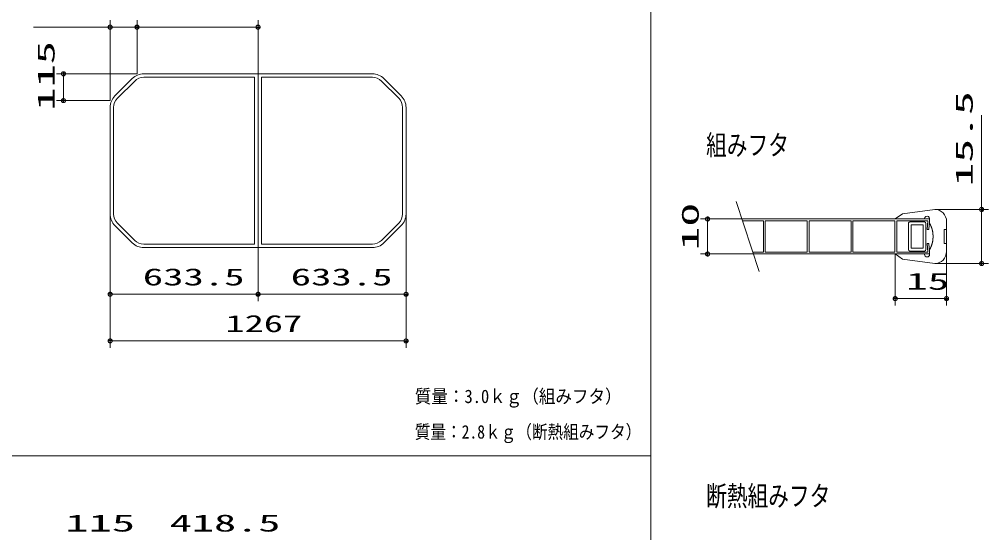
# Model space of a CAD drawing. Units: millimetres on the paper. Extents: x -305 to 305, y -152 to 152.
# Drawn here: x -125.3 to 13.1, y -58.1 to 15.2 of the extents above; entities that cross this region are included whole.
import ezdxf
from ezdxf.enums import TextEntityAlignment as Align

# ---------------------------------------------------------------- set-up
doc = ezdxf.new("R2010")
doc.units = ezdxf.units.MM
for name, color, linetype, lineweight in [('0-0_PV', 7, 'Continuous', 9), ('0-1_S1', 7, 'Continuous', 9), ('0-2_0', 7, 'Continuous', 9), ('0-5_S4', 7, 'Continuous', 9)]:
    doc.layers.add(name, color=color, linetype=linetype, lineweight=lineweight)
doc.styles.add('ＭＳ ゴシック', font='')
doc.styles.get('ＭＳ ゴシック').set_extended_font_data('MS Gothic')

# ---------------------------------------------------------------- blocks, each defined once
blk = doc.blocks.new('_DOTSMALL')
at = {"layer": '0-2_0'}
for p, q in [((0.0746, 0.1), (-0.0746, 0.1)), ((0.1223, -0.0248), (-0.1223, -0.0248))]:
    blk.add_line(p, q, dxfattribs=at)
for points in [[(0.125, 0), (0.124, 0.0157), (0.1211, 0.0311), (0.1162, 0.046), (0.1095, 0.0602), (0.1011, 0.0735), (0.0911, 0.0856), (0.0797, 0.0963), (0.067, 0.1055), (0.0532, 0.1131), (0.0386, 0.1189), (0.0234, 0.1228), (0.0078, 0.1248), (-0.0078, 0.1248), (-0.0234, 0.1228), (-0.0386, 0.1189), (-0.0532, 0.1131), (-0.067, 0.1055), (-0.0797, 0.0963), (-0.0911, 0.0856), (-0.1011, 0.0735), (-0.1095, 0.0602), (-0.1162, 0.046), (-0.1211, 0.0311), (-0.124, 0.0157), (-0.125, 0), (0, 0)], [(-0.125, 0), (-0.124, -0.0157), (-0.1211, -0.0311), (-0.1162, -0.046), (-0.1095, -0.0602), (-0.1011, -0.0735), (-0.0911, -0.0856), (-0.0797, -0.0963), (-0.067, -0.1055), (-0.0532, -0.1131), (-0.0386, -0.1189), (-0.0234, -0.1228), (-0.0078, -0.1248), (0.0078, -0.1248), (0.0234, -0.1228), (0.0386, -0.1189), (0.0532, -0.1131), (0.067, -0.1055), (0.0797, -0.0963), (0.0911, -0.0856), (0.1011, -0.0735), (0.1095, -0.0602), (0.1162, -0.046), (0.1211, -0.0311), (0.124, -0.0157), (0.125, 0), (0, 0)]]:
    blk.add_lwpolyline(points, close=True, dxfattribs=at)

msp = doc.modelspace()

# ---------------------------------------------------------------- linework, layer by layer
at = {"layer": '0-0_PV'}
for p, q in [((-35.171, 121.117), (-35.171, -116.19)), ((-260.171, -47.099), (-35.171, -47.099))]:
    msp.add_line(p, q, dxfattribs=at)
at = {"layer": '0-1_S1'}
for p, q in [((-112.332, 14.135), (-123.256, 14.135)), ((-112.332, 3.635), (-112.332, 15.135)), ((-112.332, 14.135), (-108.498, 14.135)), ((-110.012, 14.135), (-107.692, 14.135)), ((-108.498, 7.469), (-108.498, 15.135)), ((-108.498, 14.135), (-91.215, 14.135)), ((-91.215, 7.469), (-91.215, 15.135)), ((-108.498, 7.469), (-119.998, 7.469)), ((-118.998, 3.635), (-118.998, 7.469)), ((-107.532, 7.469), (-91.215, 7.469)), ((-107.532, 6.969), (-91.715, 6.969)), ((-91.715, 6.969), (-91.715, -16.865)), ((-91.215, 7.469), (-91.215, -17.365)), ((-74.898, 7.469), (-91.215, 7.469)), ((-91.215, 7.469), (-91.215, -17.365)), ((-90.715, 6.969), (-90.715, -16.865)), ((-74.898, 6.969), (-90.715, 6.969)), ((-111.648, 4.319), (-109.182, 6.785)), ((-111.295, 3.965), (-108.828, 6.432)), ((-71.135, 3.965), (-73.602, 6.432)), ((-70.782, 4.319), (-73.248, 6.785)), ((-112.332, 3.635), (-119.998, 3.635)), ((-112.332, 2.669), (-112.332, -12.565)), ((-111.832, 2.669), (-111.832, -12.565)), ((-70.598, 2.669), (-70.598, -12.565)), ((-70.098, 2.669), (-70.098, -12.565)), ((-112.332, -12.565), (-112.332, -31.698)), ((-112.332, -12.565), (-112.332, -25.031)), ((-70.098, -12.565), (-70.098, -31.698)), ((-70.098, -12.565), (-70.098, -25.031)), ((-111.648, -14.215), (-109.182, -16.681)), ((-111.295, -13.861), (-108.828, -16.328)), ((-71.135, -13.861), (-73.602, -16.328)), ((-70.782, -14.215), (-73.248, -16.681)), ((-107.532, -16.865), (-91.715, -16.865)), ((-107.532, -17.365), (-91.215, -17.365)), ((-91.215, -17.365), (-91.215, -25.031)), ((-91.215, -17.365), (-91.215, -25.031)), ((-74.898, -17.365), (-91.215, -17.365)), ((-74.898, -16.865), (-90.715, -16.865)), ((-91.215, -24.031), (-112.332, -24.031)), ((-70.098, -24.031), (-91.215, -24.031)), ((-70.098, -30.698), (-112.332, -30.698))]:
    msp.add_line(p, q, dxfattribs=at)
for centre, radius, start, end in [((-107.532, 5.135), 2.333, 90, 135), ((-107.532, 5.135), 1.833, 90, 135), ((-74.898, 5.135), 2.333, 45, 90), ((-74.898, 5.135), 1.833, 45, 90), ((-109.998, 2.669), 2.333, 135, 180), ((-72.432, 2.669), 2.333, 0, 45), ((-109.998, 2.669), 1.833, 135, 180), ((-72.432, 2.669), 1.833, 0, 45), ((-109.998, -12.565), 2.333, 180, 225), ((-109.998, -12.565), 1.833, 180, 225), ((-72.432, -12.565), 1.833, 315, 0), ((-72.432, -12.565), 2.333, 315, 0), ((-107.532, -15.031), 1.833, 225, 270), ((-74.898, -15.031), 1.833, 270, 315), ((-107.532, -15.031), 2.333, 225, 270), ((-74.898, -15.031), 2.333, 270, 315)]:
    msp.add_arc(centre, radius, start, end, dxfattribs=at)
at = {"layer": '0-5_S4'}
for p, q in [((12.055, -11.901), (12.055, 1.563)), ((-22.964, -10.776), (-19.692, -20.776)), ((5.36, -11.901), (0.763, -12.526)), ((5.36, -11.901), (13.055, -11.901)), ((12.055, -11.901), (12.055, -19.651)), ((-22.146, -13.276), (-28.061, -13.276)), ((-27.061, -18.276), (-27.061, -13.276)), ((-12.57, -13.276), (-22.146, -13.276)), ((-22.061, -13.535), (-19.082, -13.535)), ((-19.082, -13.535), (-19.082, -18.017)), ((-18.823, -13.535), (-12.829, -13.535)), ((-18.823, -18.017), (-18.823, -13.535)), ((-18.823, -18.017), (-18.823, -13.535)), ((-18.823, -18.017), (-18.823, -13.535)), ((-6.317, -13.276), (-12.829, -13.276)), ((-12.829, -13.535), (-12.829, -18.017)), ((-12.57, -18.017), (-12.57, -13.535)), ((-12.57, -18.017), (-12.57, -13.535)), ((-12.57, -18.017), (-12.57, -13.535)), ((-12.57, -13.535), (-6.576, -13.535)), ((-0.064, -13.276), (-6.576, -13.276)), ((-6.576, -13.535), (-6.576, -18.017)), ((-6.317, -18.017), (-6.317, -13.535)), ((-6.317, -13.535), (-0.323, -13.535)), ((-6.317, -18.017), (-6.317, -13.535)), ((-0.323, -13.535), (-0.323, -18.017)), ((0.763, -12.526), (-0.274, -13.276)), ((4.634, -13.276), (-0.064, -13.276)), ((-0.064, -13.535), (4.375, -13.535)), ((-0.064, -18.017), (-0.064, -13.535)), ((1.8, -13.701), (3.901, -13.701)), ((3.909, -13.276), (3.909, -13.226)), ((4.375, -13.535), (4.267, -14.776)), ((4.634, -13.535), (4.526, -14.776)), ((4.634, -13.911), (4.634, -13.226)), ((4.634, -13.535), (4.634, -13.276)), ((7.054, -13.651), (7.054, -17.901)), ((1.601, -17.652), (1.601, -13.9)), ((2.001, -17.453), (2.001, -14.099)), ((2.001, -14.099), (3.701, -14.099)), ((3.701, -14.099), (3.701, -17.453)), ((4.101, -13.9), (4.101, -17.652)), ((4.526, -14.776), (4.267, -14.776)), ((4.672, -13.985), (4.634, -13.912)), ((6.715, -14.776), (6.715, -15.776)), ((7.054, -14.776), (6.715, -14.776)), ((7.054, -15.776), (7.054, -14.776)), ((12.055, -14.221), (12.055, -16.541)), ((6.715, -16.776), (6.715, -15.776)), ((3.901, -17.851), (1.8, -17.851)), ((3.701, -17.453), (2.001, -17.453)), ((4.375, -18.017), (4.266, -16.776)), ((4.526, -16.776), (4.267, -16.776)), ((4.634, -18.017), (4.526, -16.776)), ((4.672, -17.567), (4.634, -17.641)), ((4.634, -17.641), (4.634, -18.326)), ((7.054, -17.901), (7.054, -25.652)), ((-20.51, -18.276), (-28.061, -18.276)), ((-19.082, -18.017), (-20.595, -18.017)), ((-12.57, -18.276), (-20.51, -18.276)), ((-12.829, -18.017), (-18.823, -18.017)), ((-6.317, -18.276), (-12.829, -18.276)), ((-6.576, -18.017), (-12.57, -18.017)), ((-0.064, -18.276), (-6.576, -18.276)), ((-0.323, -18.017), (-6.317, -18.017)), ((-0.274, -18.276), (-0.274, -25.652)), ((0.763, -19.026), (-0.274, -18.276)), ((4.375, -18.017), (-0.064, -18.017)), ((4.634, -18.276), (-0.064, -18.276)), ((5.36, -19.651), (0.763, -19.026)), ((3.909, -18.326), (3.909, -18.276)), ((4.634, -18.017), (4.634, -18.276)), ((5.358, -19.651), (13.055, -19.651)), ((7.054, -24.652), (-0.274, -24.652))]:
    msp.add_line(p, q, dxfattribs=at)
for points in [[(4.855, -14.353), (4.84, -14.318), (4.825, -14.284), (4.81, -14.25), (4.794, -14.217), (4.777, -14.183), (4.761, -14.15), (4.744, -14.116), (4.727, -14.083), (4.709, -14.051), (4.691, -14.018), (4.673, -13.985)], [(5.118, -15.776), (5.119, -15.739), (5.119, -15.701), (5.119, -15.664), (5.119, -15.627), (5.118, -15.589), (5.117, -15.552), (5.116, -15.515), (5.114, -15.477), (5.111, -15.44), (5.109, -15.403), (5.106, -15.365), (5.102, -15.328), (5.098, -15.291), (5.094, -15.254), (5.089, -15.217), (5.084, -15.18), (5.079, -15.142), (5.073, -15.105), (5.066, -15.069), (5.06, -15.032), (5.053, -14.995), (5.045, -14.958), (5.037, -14.922), (5.029, -14.885), (5.02, -14.849), (5.011, -14.812), (5.001, -14.776), (4.991, -14.74), (4.981, -14.704), (4.97, -14.668), (4.959, -14.633), (4.947, -14.597), (4.935, -14.562), (4.923, -14.527), (4.91, -14.492), (4.897, -14.457), (4.883, -14.422), (4.869, -14.387), (4.855, -14.353)], [(5.118, -15.776), (5.119, -15.813), (5.119, -15.851), (5.119, -15.888), (5.119, -15.925), (5.118, -15.963), (5.117, -16), (5.116, -16.037), (5.114, -16.075), (5.111, -16.112), (5.109, -16.149), (5.106, -16.187), (5.102, -16.224), (5.098, -16.261), (5.094, -16.298), (5.089, -16.335), (5.084, -16.373), (5.079, -16.41), (5.073, -16.447), (5.066, -16.483), (5.06, -16.52), (5.053, -16.557), (5.045, -16.594), (5.037, -16.63), (5.029, -16.667), (5.02, -16.703), (5.011, -16.74), (5.001, -16.776), (4.991, -16.812), (4.981, -16.848), (4.97, -16.884), (4.959, -16.919), (4.947, -16.955), (4.935, -16.99), (4.923, -17.025), (4.91, -17.06), (4.897, -17.095), (4.883, -17.13), (4.869, -17.165), (4.855, -17.199)], [(7.054, -15.776), (7.054, -16.776), (6.715, -16.776)], [(4.855, -17.199), (4.84, -17.234), (4.825, -17.268), (4.81, -17.302), (4.794, -17.335), (4.777, -17.369), (4.761, -17.402), (4.744, -17.436), (4.727, -17.469), (4.709, -17.501), (4.691, -17.534), (4.673, -17.567)]]:
    msp.add_lwpolyline(points, dxfattribs=at)
for centre, major_axis, ratio, start_param, end_param in [((5.36, -13.651), (0, -1.75), 0.967773, 1.5707963, 3.1415927), ((1.8, -13.9), (0.2, 0), 0.993897, 1.5707963, 3.1415927), ((3.901, -13.9), (0.2, 0), 0.993897, 0.0003053, 1.5711016), ((4.272, -13.226), (0, -0.375), 0.967773, 1.5707963, 4.712389), ((1.8, -17.652), (0.2, 0), 0.993897, 3.1418979, 4.7126942), ((3.901, -17.652), (0.2, 0), 0.993897, 4.712389, 6.2831853), ((5.36, -17.901), (0, -1.75), 0.967773, 6.2831853, 7.8539816), ((4.272, -18.326), (0, -0.375), 0.967773, 4.712389, 7.8539816)]:
    msp.add_ellipse(centre, major_axis=major_axis, ratio=ratio, start_param=start_param, end_param=end_param, dxfattribs=at)

# ---------------------------------------------------------------- block references
at = {"layer": '0-1_S1', "xscale": 2.32, "yscale": 2.32}
for p, rotation in [((-112.332, 14.135), 180), ((-108.498, 14.135), 180), ((-118.998, 7.469), 90), ((-118.998, 3.635), 270), ((-112.332, -24.031), 180), ((-91.215, -24.031), 180), ((-112.332, -30.698), 180)]:
    msp.add_blockref('_DOTSMALL', p, dxfattribs=dict(at, rotation=rotation))
for p in [(-108.498, 14.135), (-91.215, 14.135), (-91.215, -24.031), (-70.098, -24.031), (-70.098, -30.698)]:
    msp.add_blockref('_DOTSMALL', p, dxfattribs=at)
at = {"layer": '0-5_S4', "xscale": 2.32, "yscale": 2.32}
for p, rotation in [((12.055, -11.901), 90), ((-27.061, -13.276), 90), ((-27.061, -18.276), 270), ((12.055, -19.651), 270), ((-0.274, -24.652), 180)]:
    msp.add_blockref('_DOTSMALL', p, dxfattribs=dict(at, rotation=rotation))
msp.add_blockref('_DOTSMALL', (7.054, -24.652), dxfattribs=at)

# ---------------------------------------------------------------- texts
at = {"layer": '0-0_PV', "style": 'ＭＳ ゴシック'}
for s, width, p in [('質量：3.0ｋｇ（組みフタ）', 0.9, (-68.846, -40.153)), ('質量：2.8ｋｇ（断熱組みフタ）', 0.85, (-68.852, -45.224))]:
    msp.add_text(s, height=1.924, dxfattribs=dict(at, width=width)).set_placement(p, align=Align.BOTTOM_LEFT)
at = {"layer": '0-1_S1', "style": 'ＭＳ ゴシック', "width": 2}
msp.add_text('115', height=2.441, rotation=90, dxfattribs=at).set_placement((-119.528, 2.189), align=Align.BOTTOM_LEFT)
at = {"layer": '0-1_S1', "style": 'ＭＳ ゴシック'}
for s, height, width, p in [('633.5', 2.441, 1.75, (-107.669, -23.501)), ('633.5', 2.441, 1.75, (-86.553, -23.501)), ('1267', 2.441, 1.65, (-95.872, -30.168)), ('115', 2.441, 2, (-118.733, -58.668)), ('418.5', 2.444, 1.9, (-103.819, -58.668))]:
    msp.add_text(s, height=height, dxfattribs=dict(at, width=width)).set_placement(p, align=Align.BOTTOM_LEFT)
at = {"layer": '0-5_S4', "style": 'ＭＳ ゴシック', "width": 2.05}
for s, p in [('15.5', (11.525, -8.645)), ('10', (-27.591, -17.776))]:
    msp.add_text(s, height=2.444, rotation=90, dxfattribs=at).set_placement(p, align=Align.BOTTOM_LEFT)
at = {"layer": '0-5_S4', "style": 'ＭＳ ゴシック'}
for s, height, width, p in [('組みフタ', 2.889, 0.75, (-27.267, -5.027)), ('15', 2.441, 1.85, (1.302, -24.122)), ('断熱組みフタ', 2.889, 0.75, (-27.267, -55.157))]:
    msp.add_text(s, height=height, dxfattribs=dict(at, width=width)).set_placement(p, align=Align.BOTTOM_LEFT)

doc.saveas('drawing.dxf')
